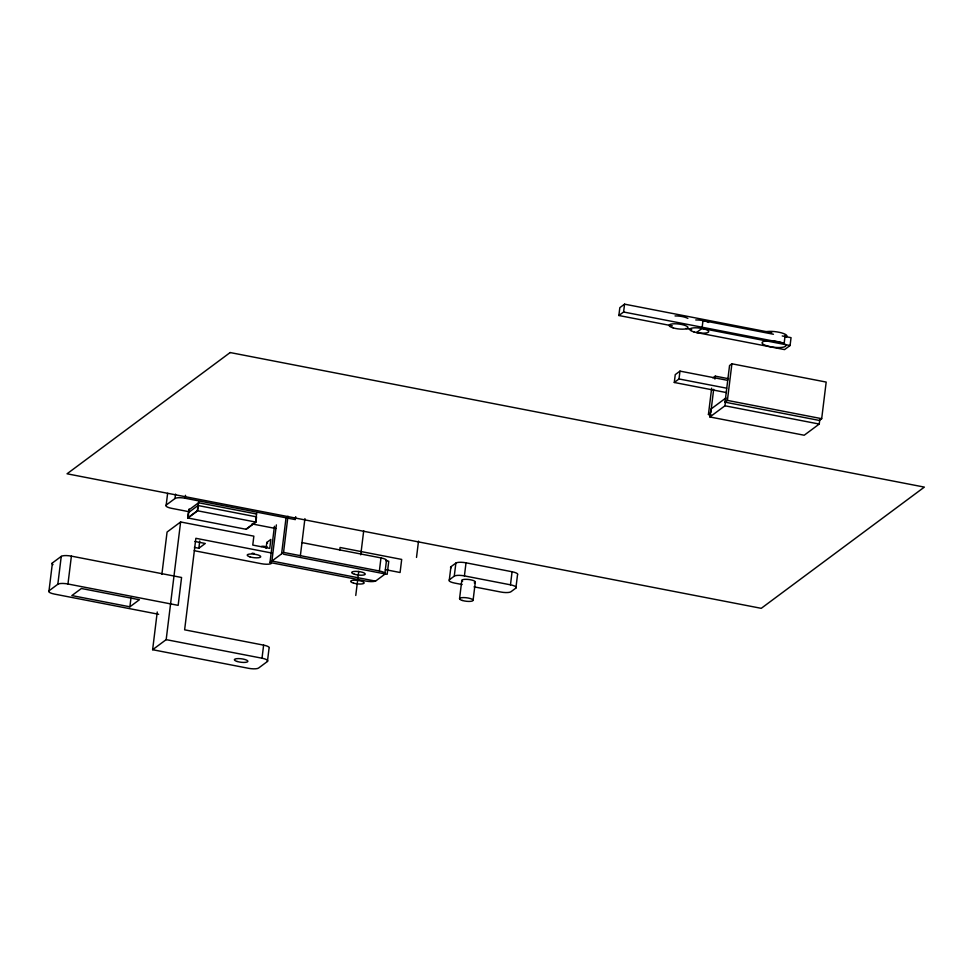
<?xml version="1.0" encoding="UTF-8"?>
<svg xmlns="http://www.w3.org/2000/svg" width="973" height="973" viewBox="0 0 973 973"><rect width="100%" height="100%" fill="white"/><g stroke="black" fill="none" stroke-linecap="round" stroke-linejoin="round"><path stroke-width="1.46" d="M49.003 590.818L52.42 562.941L61.25 556.386A8.173 2.104 7 0 1 71.394 556.13L181.574 577.488L178.156 605.352L67.964 583.995A8.173 2.104 7 0 0 57.833 584.25L49.003 590.818A8.173 2.104 7 0 0 54.403 594.077L158.635 614.279M57.833 584.25L61.25 556.386M67.964 583.995L71.394 556.13M129.883 606.811L139.407 599.733L81.391 588.495L71.856 595.573L129.883 606.811L130.966 598.018M189.455 511.798L171.589 508.332A8.173 2.104 7 0 1 166.176 505.072L167.624 493.323M271.881 553.041L195.865 538.3L184.627 629.823L263.622 645.135A8.173 2.104 7 0 1 269.034 648.395L267.429 661.47L258.599 668.037A8.173 2.104 7 0 1 248.456 668.293L152.627 649.709L157.249 611.993M161.883 574.277L167.076 532.036L180.625 521.966L253.856 536.159L252.761 545.075L269.752 548.371L270.847 539.456L266.821 542.435L266.091 548.383M166.176 505.072L175.006 498.504L175.554 494.102M152.627 649.709L166.176 639.638L180.625 521.966M175.006 498.504A8.173 2.104 7 0 1 185.15 498.249L185.502 495.318M187.68 517.952L188.324 512.722L198.006 505.522L256.556 516.87L255.911 522.1L246.218 529.3L187.68 517.952L197.373 510.752L198.006 505.522M189.115 509.001L188.02 517.94L197.555 510.861L198.65 501.922M194.405 547.385L198.857 548.249L199.745 540.976M256.665 513.16L255.571 522.112L246.047 529.19M301.983 542.593L380.978 557.906A8.173 2.104 7 0 1 386.39 561.178L384.785 574.252L375.955 580.808A8.173 2.104 7 0 1 365.824 581.063L269.983 562.491L274.422 526.284M276.356 524.909L271.917 561.044L375.529 581.124M267.429 661.47A8.173 2.104 7 0 0 262.017 658.21L263.622 645.135M281.598 553.856L286.038 517.721M269.983 562.491L283.544 552.409L287.984 516.201M295.695 516.675L295.33 519.606L185.15 498.249M300.377 555.668L304.926 518.597M339.723 550.39L340.076 547.483L401.691 559.426L400.085 572.501L385.417 569.655M355.765 595.452L358.721 571.382M360.752 554.829L363.707 530.771M384.785 574.252A8.173 2.104 7 0 0 379.373 570.981L380.978 557.906M416.505 557.42L418.512 541.11M462.151 584.53L454.719 583.095A8.173 2.104 7 0 1 449.319 579.835L450.925 566.76L455.875 563.075A8.173 2.104 7 0 1 466.018 562.82L512.078 571.747A8.173 2.104 7 0 1 517.49 575.007L515.885 588.081L510.922 591.766A8.173 2.104 7 0 1 500.791 592.022L474.046 586.841M449.319 579.835L454.269 576.15L455.875 563.075M459.56 598.699L461.798 580.431M454.269 576.15A8.173 2.104 7 0 1 464.413 575.894L466.018 562.82M473.085 600.317L475.335 582.036M515.885 588.081A8.173 2.104 7 0 0 510.472 584.822L512.078 571.747M672.392 325.882L618.864 315.507L619.825 307.663L624.557 304.16L771.759 332.693M618.864 315.507L623.596 312.005L624.557 304.16M726.442 392.581L674.289 382.474L675.25 374.629L679.981 371.114L727.658 380.358M674.289 382.474L679.008 378.959L679.981 371.114M782.243 335.953L791.049 337.667L790.076 345.512L784.566 349.599L696.498 332.535L702.02 328.436L702.98 320.591L773.438 334.25M711.372 415.082L708.429 414.51L711.664 388.154M709.913 416.967L710.886 409.122L725.919 397.945L724.958 405.79L709.913 416.967L804.197 435.235L819.242 424.058L819.886 418.828M713.671 389.322L710.789 412.747L708.429 414.51M714.924 379.069L715.289 376.15L728.546 378.716M725.043 402.165L729.543 365.556L731.903 363.793L826.186 382.073L821.686 418.682L819.327 420.433L725.043 402.165L727.403 400.402L731.903 363.793M785.15 335.284L784.177 343.128L623.596 312.005M189.042 509.828L198.565 502.737L256.58 513.987M198.857 548.249L205.279 543.469L194.892 541.462M712.929 377.901L715.289 376.15M702.02 328.436L790.076 345.512M685.783 328.485L691.73 329.628M679.008 378.959L726.697 388.203M727.403 400.402L821.686 418.682M724.958 405.79L819.242 424.058M197.373 510.752L255.911 522.1M251.995 523.912L275.821 528.534M385.795 560.655L388.762 561.239L387.157 574.313L283.544 554.221M464.413 575.894L510.472 584.822M267.393 546.972L264.692 546.449A2.724 0.705 7 0 0 261.311 546.534M283.544 552.409L379.373 570.981M194.223 550.694L261.299 563.695A8.173 2.104 7 0 0 271.431 563.44M166.176 639.638L262.017 658.21M267.526 543.226A2.724 0.705 7 0 1 266.821 542.435M254.367 553.515A6.811 1.751 7 0 1 252.202 553.163M53.029 564.632A8.173 2.104 7 0 1 52.42 562.941M462.601 581.38A6.811 1.751 7 0 1 464.425 579.373A6.811 1.751 7 0 1 473.146 580.467A6.811 1.751 7 0 1 474.252 582.851M450.888 567.964A8.173 2.104 7 0 1 450.925 566.76M764.316 332.194A11.992 3.089 7 0 1 779.373 332.34A11.992 3.089 7 0 1 786.5 336.95M695.756 319.947A9.548 2.457 7 0 1 708.587 322.44M675.043 315.933A9.548 2.457 7 0 1 687.862 318.414M230.151 352.554L67.052 473.79L761.239 608.332L924.35 487.108L230.151 352.554M249.952 556.872A6.811 1.751 7 0 0 260.691 556.884A6.811 1.751 7 0 0 251.265 553.99A6.811 1.751 7 0 0 249.952 556.872M237.108 661.47A6.811 1.751 7 0 0 247.847 661.482A6.811 1.751 7 0 0 238.421 658.587A6.811 1.751 7 0 0 237.108 661.47M462.309 600.463A6.811 1.751 7 0 0 473.048 600.475A6.811 1.751 7 0 0 463.622 597.58A6.811 1.751 7 0 0 462.309 600.463M354.464 574.252A6.811 1.751 7 0 0 365.203 574.252A6.811 1.751 7 0 0 355.777 571.358A6.811 1.751 7 0 0 354.464 574.252M353.552 583.119A6.811 1.751 7 0 0 364.145 583.034A6.811 1.751 7 0 0 354.5 580.188A6.811 1.751 7 0 0 353.552 583.119M767.186 345.938A11.992 3.089 7 0 0 785.831 345.768A11.992 3.089 7 0 0 768.852 340.769A11.992 3.089 7 0 0 767.186 345.938M693.871 331.902A9.548 2.457 7 0 0 708.709 331.769A9.548 2.457 7 0 0 695.196 327.792A9.548 2.457 7 0 0 693.871 331.902M673.158 327.889A9.548 2.457 7 0 0 687.984 327.755A9.548 2.457 7 0 0 674.484 323.778A9.548 2.457 7 0 0 673.158 327.889"/></g></svg>
